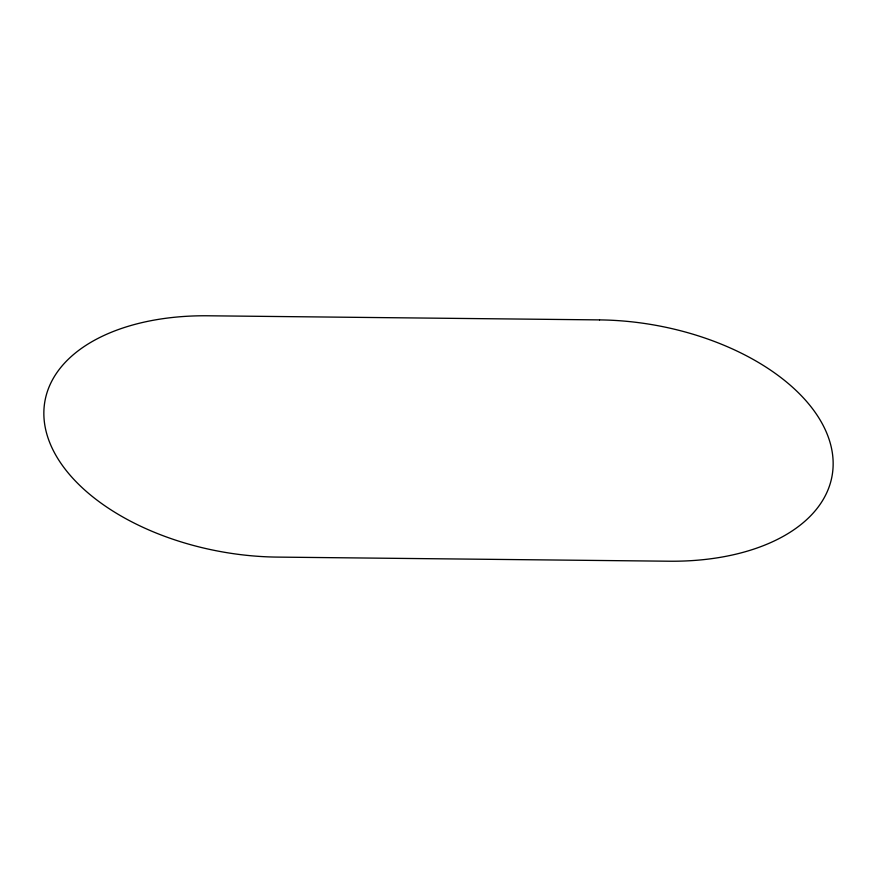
<?xml version="1.0" encoding="UTF-8"?>
<svg xmlns="http://www.w3.org/2000/svg" width="877" height="877" viewBox="0 0 877 877"><rect width="100%" height="100%" fill="white"/><g stroke="black" fill="none" stroke-linecap="round" stroke-linejoin="round"><path stroke-width="1.32" d="M599.539 319.897L207.948 315.786A200.91 117.233 10.1 0 0 46.909 434.389A200.91 117.233 10.1 0 0 277.461 557.103L669.052 561.214A200.91 117.233 10.1 0 0 830.091 442.611A200.91 117.233 10.1 0 0 599.539 319.897"/></g></svg>
